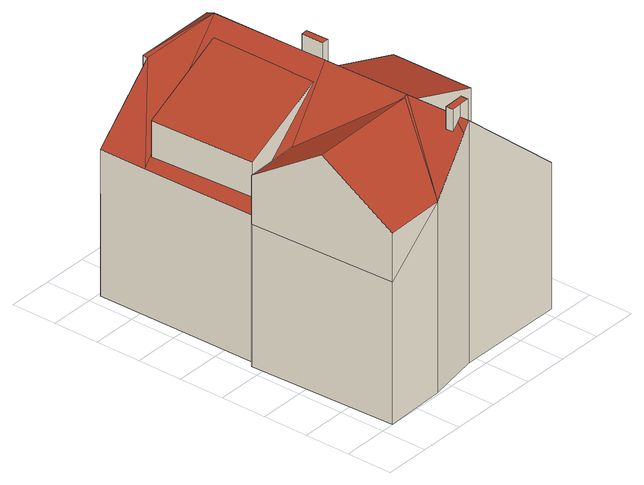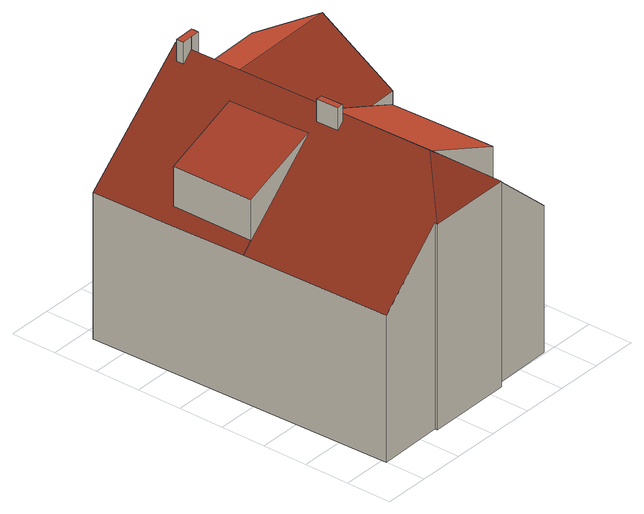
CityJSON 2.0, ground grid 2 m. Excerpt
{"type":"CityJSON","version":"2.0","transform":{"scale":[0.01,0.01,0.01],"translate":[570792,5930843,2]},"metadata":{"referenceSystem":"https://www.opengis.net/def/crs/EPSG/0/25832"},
"CityObjects":{
"building1":{"type":"Building","attributes":{"Grundfläche 2D":"133.570564","Grundhöhe NN":"2.236"},"children":["building1-1","building1-2"],"geometry":[{"type":"Solid","lod":"3","boundaries":[[[[0,1,2,3]],[[4,5,6,0,3,7,8]],[[9,10,11,12,13,14,15,16,17,18,19,20]],[[21,22,23,24,25,26,27]],[[28,29,30]],[[31,5,32,33,34,28,35],[10,36,37,38,39,40,16,15,14,13,12,11]],[[28,34,29]],[[8,7,41]],[[41,7,3,2]],[[8,41,32,5,4]],[[41,2,42,43,44,45,44]],[[34,33,32,41,44,46,47,48,49,50,51,52,53],[54,55,22,21,27,26,56,50]],[[56,54,50]],[[57,34,53]],[[29,34,57]],[[47,46,44,43,42]],[[6,58,59,1,0]],[[2,1,59]],[[5,31,58,6]],[[36,10,9,20]],[[17,16,40]],[[17,40,39,38,37,19,18]],[[20,19,37,36]],[[25,56,26]],[[23,22,55]],[[23,55,54,24]],[[54,56,25,24]],[[31,35,28,30,60,61]],[[58,31,61,62]],[[59,58,62,63]],[[2,59,63,64]],[[47,42,2,64,65]],[[48,47,65,66]],[[51,50,49,48,66,67]],[[52,51,67,68]],[[53,52,68,69]],[[57,53,69,70]],[[29,57,70,71]],[[30,29,71,60]],[[65,64,63,62,61,60,71,70,69,68,67,66]]]],"semantics":{"surfaces":[{"type":"RoofSurface"},{"type":"WallSurface"},{"type":"GroundSurface"}],"values":[[0,0,0,0,0,0,0,0,0,0,0,0,0,0,0,0,1,1,1,1,1,1,1,1,1,1,1,1,1,1,1,1,1,1,1,1,1,1,1,2]]}}]},
"building1-1":{"type":"BuildingInstallation","parents":["building1"],"geometry":[{"type":"MultiSurface","lod":"3","boundaries":[[[72,73,74,75]],[[76,77,75,74]],[[72,75,77,78]],[[78,79,73,72]],[[74,73,79,76]]],"semantics":{"surfaces":[{"type":"RoofSurface"},{"type":"WallSurface"}],"values":[0,1,1,1,1]}}]},
"building1-2":{"type":"BuildingInstallation","parents":["building1"],"geometry":[{"type":"MultiSurface","lod":"3","boundaries":[[[80,81,82,83,84,85,86,87,88]],[[89,90,91,83,82,81]],[[46,85,84,83,91,43]],[[86,85,46,92]],[[92,93,87,86]],[[88,87,93,44]],[[80,88,44,45]],[[45,89,81,80]]],"semantics":{"surfaces":[{"type":"RoofSurface"},{"type":"WallSurface"}],"values":[0,1,1,1,1,1,1,1]}}]}
},
"vertices":[
[48,329,1077],[60,2,860],[331,12,860],[543,340,1077],[286,659,863],[282,664,860],[36,655,860],[539,345,1074],[530,356,1067],[288,715,942],[474,721,1027],[472,813,1027],[472,815,1027],[472,827,1027],[473,893,1029],[468,1189,1031],[467,1192,1031],[92,1180,860],[93,1153,860],[107,710,860],[107,709,860],[636,659,1008],[645,377,1007],[979,383,887],[973,748,887],[973,749,887],[633,743,1009],[633,728,1009],[54,1179,667],[335,1398,925],[52,1391,667],[60,656,667],[544,723,1087],[541,847,1087],[531,1241,1087],[59,708,667],[107,709,709],[107,710,709],[107,722,709],[93,1153,701],[92,1180,700],[554,341,1087],[524,44,1049],[545,91,1072],[560,124,1087],[559,124,1087],[561,92,1087],[562,50,1087],[1040,49,667],[1031,385,667],[1020,751,667],[1001,1418,667],[711,1411,925],[711,1424,925],[973,748,709],[979,383,713],[973,749,709],[335,1421,925],[36,655,648],[60,2,648],[52,1391,24],[60,656,24],[36,655,24],[60,2,24],[331,12,24],[562,50,24],[1040,49,24],[1001,1418,24],[711,1411,24],[711,1424,24],[335,1421,24],[335,1398,24],
[565,749,1141],[594,750,1141],[591,849,1141],[562,848,1141],[591,849,1043],[562,848,1068],[565,749,1068],[594,750,1043],
[559,124,1141],[516,123,1141],[516,103,1141],[517,91,1141],[545,91,1141],[561,92,1141],[608,93,1141],[607,125,1141],[560,124,1141],[516,123,1044],[516,103,1044],[517,91,1044],[608,93,1046],[607,125,1046]
]}
